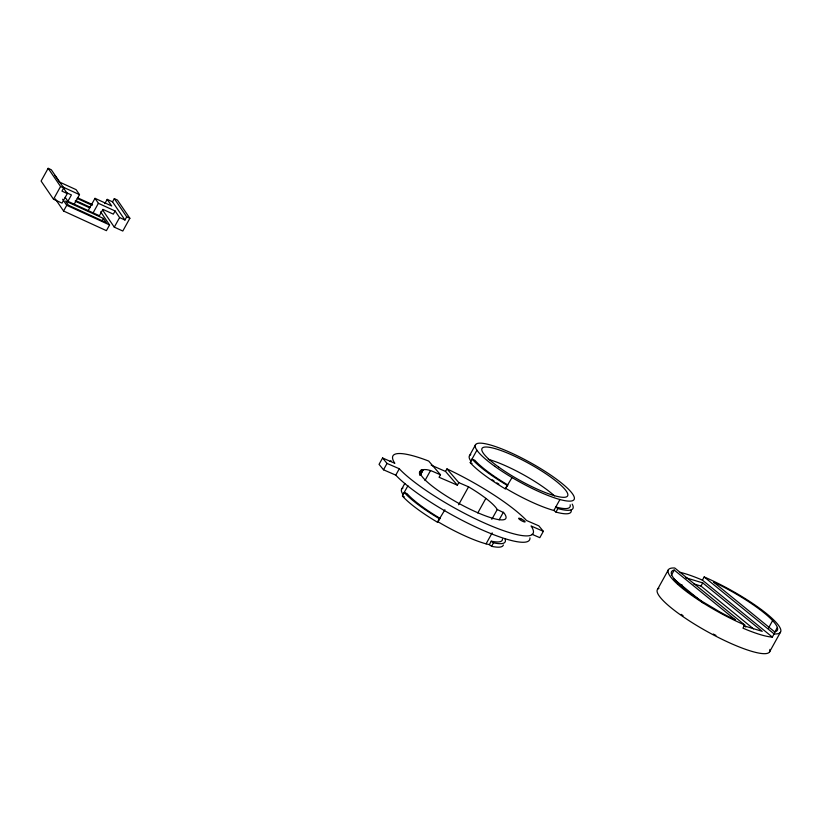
<?xml version="1.0" encoding="UTF-8"?>
<svg xmlns="http://www.w3.org/2000/svg" width="822" height="822" viewBox="0 0 822 822"><rect width="100%" height="100%" fill="white"/><g stroke="black" fill="none" stroke-linecap="round" stroke-linejoin="round"><path stroke-width="1.23" d="M67.301 193.581L61.948 191.125L63.715 187.95L51.303 169.764L48.149 168.325L41.1 181.046L53.512 199.232L62.02 203.126L67.301 193.581L62.801 186.984L79.498 194.639L74.206 204.185M53.512 199.232L60.561 186.502L48.149 168.325M88.118 210.73L95.003 198.328L98.393 203.311L115.09 210.966L113.333 214.141L102.935 209.374L99.411 215.734L67.907 201.298L71.432 194.937L65.657 192.286M100.623 211.809L109.583 224.94L106.408 230.663L63.571 211.018L66.746 205.295L62.606 199.232M93.112 212.847L98.393 203.311M101.825 221.293L103.408 218.426L65.606 201.092L68.411 205.202L106.213 222.536L103.408 218.426M114.309 198.657L126.722 216.833L124.954 220.019L112.542 201.832L114.309 198.657L117.454 200.095L129.866 218.282L122.797 231.033L114.289 227.139L102.575 209.959M457.371 485.165L445.534 471.438L446.942 468.889L458.789 482.617L457.371 485.165L439.061 477.274L440.469 474.726L428.694 461.07L426.515 460.228A80.114 15.7 29 0 0 394.18 462.303L394.837 463.31L382.579 457.988L379.055 464.348L383.504 469.794L395.762 475.126L396.923 476.349A80.114 15.7 29 0 0 476.894 527.549A80.114 15.7 29 0 0 529.943 537.835M383.504 469.794L387.028 463.433L382.579 457.988M395.762 475.126L399.297 468.756L387.028 463.433M401.763 488.946L404.804 483.449M407.938 485.72L403.057 494.525A56.379 11.046 29 0 1 402.287 488.412L402.996 488.011M402.441 496.036L404.383 492.532L407.096 493.683A56.379 11.046 29 0 0 440.13 518.394L437.438 522.217A59.718 11.703 29 0 1 402.441 496.036L404.249 496.796M419.395 472.681L420.597 470.503C427.111 467.389 434.694 472.691 440.469 474.726M419.384 473.359L421.203 470.092M419.826 473.174L421.635 469.896M419.58 474.15L421.994 469.794M419.96 475.054L422.981 469.619M420.176 475.024L423.186 469.588M420.237 475.188L423.34 469.578M424.984 480.551L430.574 470.461M469.557 455.573L475.619 444.63M476.924 450.199L470.852 461.142A56.379 11.046 29 0 1 470.811 454.617M470.235 462.663L472.177 459.159L474.89 460.299A56.379 11.046 29 0 0 507.924 485.011L505.232 488.833A59.718 11.703 29 0 1 470.235 462.663L472.044 463.423M437.438 522.217L444.928 509.743M458.604 504.77L468.55 486.83A44.696 8.754 29 0 1 484.548 497.382L487.179 499.406A44.696 8.754 29 0 1 497.248 509.537L503.763 512.661A48.95 9.597 29 0 1 478.25 512.949A48.95 9.597 29 0 1 423.248 477.962L422.251 476.77A48.95 9.597 29 0 1 420.319 473.667L420.597 470.503M477.777 512.969L485.864 498.389M505.232 488.833L512.055 477.572M491.813 519.329L497.248 509.537M499.149 519.823L503.372 512.209M438.188 521.888A56.379 11.046 29 0 0 486.079 543.845L492.173 532.851M486.079 543.845L489.326 544.637L491.237 541.195L492.286 541.359A56.379 11.046 29 0 0 502.478 539.078M489.326 544.637L491.587 546.301L493.498 542.859L494.618 543.044A59.718 11.703 29 0 0 504.955 538.646M571.156 509.815A59.718 11.703 29 0 1 555.949 512.085L553.874 510.472L559.936 499.529M446.942 468.889L447.826 469.3A80.114 15.7 29 0 1 525.556 519.453L526.563 520.521L538.821 525.844L543.342 531.32L539.818 537.68L532.009 534.279M555.949 512.085L557.891 508.592A59.718 11.703 29 0 0 572.184 504.112M657.538 589.353L668.471 569.625M671.307 575.379L674.246 570.078L735.443 619.922L733.779 619.13A60.458 11.847 29 0 1 719.908 611.989L702.06 601.375A60.458 11.847 29 0 1 673.362 570.304L674.246 570.078M774.108 633.906L772.341 637.081L702.42 580.137L704.187 576.952L706.211 577.825A64.167 12.577 29 0 1 766.823 613.849A64.167 12.577 29 0 1 775.125 633.957L774.108 633.906L704.187 576.952M693.645 583.856L700.981 586.086L702.748 582.901L762.23 631.347L743.848 625.758M744.711 624.967L742.687 624.093A64.167 12.577 29 0 1 682.075 588.079A64.167 12.577 29 0 1 673.773 567.971L674.79 568.023L744.711 624.967L742.954 628.152L744.383 628.768A64.167 12.577 29 0 0 771.622 637.05L772.341 637.081M768.498 628.049L772.608 620.62M774.488 632.971L777.314 627.32A60.458 11.847 29 0 0 715.119 582.788L713.445 581.997L774.643 631.841L775.536 631.625A60.458 11.847 29 0 0 777.427 627.669M769.495 652.01L780.427 632.293M104.826 203.63L107.189 199.376L112.542 201.832M114.289 227.139L119.601 217.563L115.09 210.966M491.587 546.301L492.676 546.538A59.718 11.703 29 0 0 503.372 544.945M685.63 577.691L702.748 582.901M431.201 465.16L445.534 471.438M702.42 580.137L700.991 579.52A64.167 12.577 29 0 0 680.174 572.348M458.789 482.617L468.55 486.83M543.342 531.32L531.074 525.977L531.824 527.128A80.114 15.7 29 0 1 487.035 524.148A80.114 15.7 29 0 1 400.448 469.989L399.297 468.756M95.003 198.328L111.689 205.983L107.189 199.376M60.561 186.502L63.715 187.95M126.722 216.833L129.866 218.282M77.494 197.732L92.547 204.637M119.601 217.563L124.954 220.019M77.176 198.441L92.064 205.274M75.398 200.455L90.286 207.278M75.254 201.236L89.711 207.863M66.746 205.295L109.583 224.94M491.237 541.195L493.498 542.859M557.891 508.592L555.806 506.969A56.379 11.046 29 0 0 570.16 504.821M700.981 586.086L753.527 628.881M673.68 578.852L703.293 602.968M79.498 194.639L76.097 189.656L59.4 182.001L54.899 175.405M65.185 197.311L67.907 201.298M55.29 198.903L63.571 211.018M715.931 635.406A60.458 11.847 29 0 1 713.321 634.05M683.082 615.699A60.458 11.847 29 0 1 681.212 614.363M743.951 625.676A60.458 11.847 29 0 1 745.821 627.001M769.844 649.401A64.167 12.577 29 0 1 708.081 632.046A64.167 12.577 29 0 1 658.967 588.264M678.119 583.918A60.458 11.847 29 0 1 682.26 585.069M680.534 585.747A56.749 11.118 29 0 1 682.815 586.353M488.237 459.334A48.95 9.597 29 0 1 554.501 495.861M553.874 510.472A56.379 11.046 29 0 1 505.982 488.515M498.841 484.117A56.379 11.046 29 0 1 496.878 482.853M494.012 480.962A56.379 11.046 29 0 1 492.162 479.699M507.174 485.34A59.718 11.703 29 0 1 472.177 459.159M390.08 461.399A80.114 15.7 29 0 1 391.036 460.762M439.38 518.713A59.718 11.703 29 0 1 404.383 492.532M520.819 518.744L520.418 518.579A3.709 0.73 29 0 0 519.946 519.74A3.709 0.73 29 0 0 525.094 521.908A3.709 0.73 29 0 0 520.819 518.744M494.68 466.259A56.379 11.046 29 0 0 573.982 499.684A56.379 11.046 29 0 0 505.746 450.518A56.379 11.046 29 0 0 494.68 466.259M498.646 467.04A48.95 9.597 29 0 0 567.509 496.056A48.95 9.597 29 0 0 508.253 453.374A48.95 9.597 29 0 0 498.646 467.04"/></g></svg>
